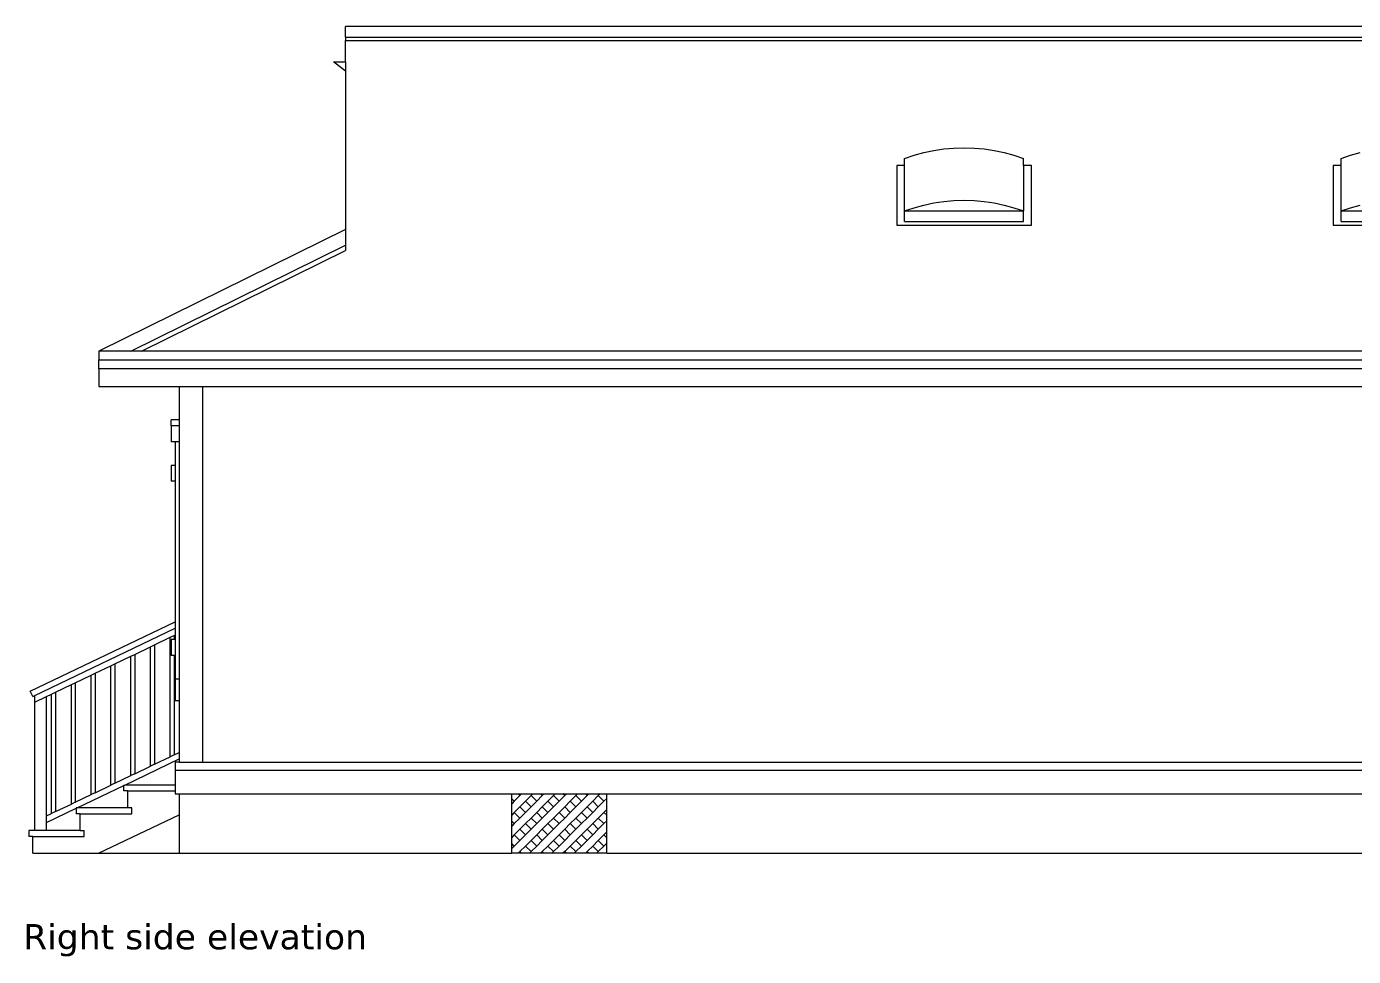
# Model space of a CAD drawing. Header units: inches. Extents: x 984 to 3187, y 1076 to 1711.
# Drawn here: x 2567 to 2902.2, y 1469.5 to 1704.5 of the extents above; entities that cross this region are included whole.
import ezdxf

# ---------------------------------------------------------------- set-up
doc = ezdxf.new("R2010")
doc.units = ezdxf.units.IN
doc.header["$MEASUREMENT"] = 0
doc.layers.add('inne_gulv', color=252, linetype='Continuous', lineweight=9)
doc.styles.get("Standard").update_dxf_attribs({"font": 'verdana.ttf'})

# ---------------------------------------------------------------- blocks, each defined once
blk = doc.blocks.new('Modern Bungalow rs')
for p, q in [((296, 104.46), (-224, 104.46)), ((-224, 101.81), (-224, 104.46)), ((-224, 101.81), (-224, 100.92)), ((-224, 101.81), (296, 101.81)), ((-224, 100.92), (296, 100.92)), ((-224, 95.54), (-224, 100.92)), ((-224, 93.22), (-227, 95.54)), ((-227, 95.54), (-224, 95.54)), ((-224, 95.54), (-224, 93.22)), ((-224, 93.22), (-224, 53.17)), ((-72.87, 73.52), (-70.31, 73.75)), ((-70.31, 73.75), (-67.75, 73.83)), ((-67.75, 73.83), (-65.19, 73.75)), ((-65.19, 73.75), (-62.63, 73.52)), ((-82.75, 71.14), (-80.35, 71.95)), ((-82.75, 69.33), (-82.75, 71.14)), ((-80.35, 71.95), (-77.9, 72.62)), ((-77.9, 72.62), (-75.4, 73.15)), ((-75.4, 73.15), (-72.87, 73.52)), ((-62.63, 73.52), (-60.1, 73.15)), ((-60.1, 73.15), (-57.6, 72.62)), ((-57.6, 72.62), (-55.15, 71.95)), ((-55.15, 71.95), (-52.75, 71.14)), ((-52.75, 69.33), (-52.75, 71.14)), ((27.5, 71.14), (29.9, 71.95)), ((27.5, 69.33), (27.5, 71.14)), ((29.9, 71.95), (32.35, 72.62)), ((-82.75, 69.33), (-84.75, 69.33)), ((-84.75, 69.33), (-84.75, 54.29)), ((-82.75, 57.87), (-82.75, 69.33)), ((-50.75, 69.33), (-52.75, 69.33)), ((-52.75, 69.33), (-52.75, 57.87)), ((-50.75, 54.29), (-50.75, 69.33)), ((27.5, 69.33), (25.5, 69.33)), ((25.5, 69.33), (25.5, 54.29)), ((27.5, 57.87), (27.5, 69.33)), ((-72.87, 60.25), (-70.31, 60.48)), ((-70.31, 60.48), (-67.75, 60.56)), ((-67.75, 60.56), (-65.19, 60.48)), ((-65.19, 60.48), (-62.63, 60.25)), ((-82.75, 57.87), (-80.35, 58.68)), ((-82.75, 55.18), (-82.75, 57.87)), ((-82.75, 57.87), (-52.75, 57.87)), ((-80.35, 58.68), (-77.9, 59.35)), ((-77.9, 59.35), (-75.4, 59.88)), ((-75.4, 59.88), (-72.87, 60.25)), ((-62.63, 60.25), (-60.1, 59.88)), ((-60.1, 59.88), (-57.6, 59.35)), ((-57.6, 59.35), (-55.15, 58.68)), ((-55.15, 58.68), (-52.75, 57.87)), ((-52.75, 55.18), (-52.75, 57.87)), ((27.5, 57.87), (29.9, 58.68)), ((27.5, 55.18), (27.5, 57.87)), ((27.5, 57.87), (57.5, 57.87)), ((29.9, 58.68), (32.35, 59.35)), ((-84.75, 54.29), (-50.75, 54.29)), ((-82.75, 55.18), (-52.75, 55.18)), ((25.5, 54.29), (59.5, 54.29)), ((27.5, 55.18), (57.5, 55.18)), ((-224, 53.17), (-286.28, 22.46)), ((-224, 53.17), (-224, 49.2)), ((-278.22, 22.46), (-224, 49.2)), ((-275.53, 22.46), (-224, 47.87)), ((-224, 49.2), (-224, 47.87)), ((-286.28, 22.46), (-286.28, 20.23)), ((-278.22, 22.46), (-286.28, 22.46)), ((-286.28, 18), (-286.28, 20.23)), ((-286.28, 20.23), (296, 20.23)), ((-275.53, 22.46), (-278.22, 22.46)), ((296, 22.46), (-275.53, 22.46)), ((-286.28, 18), (-286.28, 13.54)), ((296, 18), (-286.28, 18)), ((-286.28, 13.54), (-266, 13.54)), ((-266, 13.54), (-260, 13.54)), ((-266, 13.54), (-266, 5.04)), ((-260, -81.46), (-260, 13.54)), ((-260, 13.54), (260, 13.54)), ((-268, 3.54), (-268, 5.04)), ((-266, 5.04), (-268, 5.04)), ((-268, 3.54), (-268, -0.46)), ((-266, 3.54), (-268, 3.54)), ((-266, 5.04), (-266, 3.54)), ((-266, 3.54), (-266, -0.46)), ((-267, -0.46), (-268, -0.46)), ((-266, -0.46), (-267, -0.46)), ((-267, -0.46), (-267, -6.46)), ((-266, -0.46), (-266, -60.46)), ((-267, -6.46), (-268, -6.46)), ((-268, -6.46), (-268, -10.46)), ((-267, -6.46), (-267, -10.46)), ((-267, -10.46), (-268, -10.46)), ((-267, -10.46), (-267, -45.94)), ((-303.65, -63.5), (-267, -45.94)), ((-267, -45.94), (-267, -47.6)), ((-302.5, -64.61), (-267, -47.6)), ((-272.25, -51.78), (-268.25, -49.86)), ((-268.25, -49.86), (-267.25, -49.39)), ((-268.25, -80.04), (-268.25, -49.86)), ((-267.25, -49.39), (-267, -49.27)), ((-267.25, -49.39), (-267.25, -50.46)), ((-267, -47.6), (-267, -49.27)), ((-267, -49.27), (-267, -50.46)), ((-277.25, -54.18), (-273.25, -52.26)), ((-273.25, -52.26), (-272.25, -51.78)), ((-273.25, -82.43), (-273.25, -52.26)), ((-272.25, -51.78), (-272.25, -81.95)), ((-268, -50.46), (-268, -54.46)), ((-267.25, -50.46), (-268, -50.46)), ((-267, -50.46), (-267.25, -50.46)), ((-267, -50.46), (-267, -54.46)), ((-283.25, -57.05), (-282.25, -56.57)), ((-282.25, -56.57), (-278.25, -54.66)), ((-282.25, -56.57), (-282.25, -86.75)), ((-278.25, -54.66), (-277.25, -54.18)), ((-278.25, -84.83), (-278.25, -54.66)), ((-277.25, -54.18), (-277.25, -84.35)), ((-267.25, -54.46), (-268, -54.46)), ((-267.25, -54.46), (-267.25, -79.56)), ((-267, -54.46), (-267.25, -54.46)), ((-267, -54.46), (-267, -60.46)), ((-292.25, -61.36), (-288.25, -59.45)), ((-288.25, -59.45), (-287.25, -58.97)), ((-288.25, -89.62), (-288.25, -59.45)), ((-287.25, -58.97), (-283.25, -57.05)), ((-287.25, -58.97), (-287.25, -89.14)), ((-283.25, -87.23), (-283.25, -57.05)), ((-303, -64.85), (-303.65, -63.5)), ((-297.25, -63.76), (-293.25, -61.84)), ((-293.25, -61.84), (-292.25, -61.36)), ((-293.25, -92.02), (-293.25, -61.84)), ((-292.25, -61.36), (-292.25, -91.54)), ((-267, -60.46), (-267, -65.96)), ((-266, -60.46), (-267, -60.46)), ((-266, -60.46), (-266, -65.96)), ((-303, -64.85), (-302.5, -64.61)), ((-302.5, -66.28), (-302.5, -64.61)), ((-302.5, -66.28), (-299.5, -64.84)), ((-302.5, -98.71), (-302.5, -66.28)), ((-299.5, -64.84), (-298.25, -64.24)), ((-299.5, -95.01), (-299.5, -64.84)), ((-298.25, -64.24), (-297.25, -63.76)), ((-298.25, -94.41), (-298.25, -64.24)), ((-297.25, -63.76), (-297.25, -93.93)), ((-266, -65.96), (-267, -65.96)), ((-266, -65.96), (-266, -78.96)), ((-272.25, -81.95), (-268.25, -80.04)), ((-267.25, -79.56), (-268.25, -80.04)), ((-267.25, -79.56), (-266, -78.96)), ((-266, -78.96), (-266, -80.62)), ((-279.75, -87.21), (-266, -80.62)), ((-277.25, -84.35), (-273.25, -82.43)), ((-272.25, -81.95), (-273.25, -82.43)), ((-267, -81.46), (-267, -83.46)), ((-266, -81.46), (-267, -81.46)), ((-267, -83.46), (267, -83.46)), ((-267, -83.46), (-267, -87.21)), ((-266, -80.62), (-266, -81.46)), ((-266, -81.46), (-260, -81.46)), ((-260, -81.46), (260, -81.46)), ((-282.25, -86.75), (-283.25, -87.23)), ((-282.25, -86.75), (-278.25, -84.83)), ((-277.25, -84.35), (-278.25, -84.83)), ((-292.25, -91.54), (-288.25, -89.62)), ((-291.75, -92.96), (-280, -87.33)), ((-287.25, -89.14), (-288.25, -89.62)), ((-287.25, -89.14), (-283.25, -87.23)), ((-280, -87.21), (-279.75, -87.21)), ((-280, -87.33), (-280, -87.21)), ((-280, -88.71), (-280, -87.33)), ((-279, -88.71), (-280, -88.71)), ((-267, -87.21), (-279.75, -87.21)), ((-279, -92.96), (-279, -88.71)), ((-279, -88.71), (-267, -88.71)), ((-267, -87.21), (-267, -88.71)), ((-267, -88.71), (-267, -89.46)), ((-267, -89.46), (-266, -89.46)), ((-266, -89.46), (-266, -94.71)), ((-266, -89.46), (-182, -89.46)), ((-182, -90.66), (-182, -89.46)), ((-182, -89.46), (-180.37, -89.46)), ((-179.94, -89.89), (-181.36, -91.3)), ((-179.94, -89.89), (-180.37, -89.46)), ((-180.37, -89.46), (-179.51, -89.46)), ((-179.51, -89.46), (-179.94, -89.89)), ((-179.51, -89.46), (-176.68, -89.46)), ((-177.11, -89.89), (-178.53, -91.3)), ((-176.68, -89.46), (-177.11, -89.89)), ((-175.7, -91.3), (-177.11, -89.89)), ((-176.68, -89.46), (-174.71, -89.46)), ((-174.28, -89.89), (-175.7, -91.3)), ((-174.28, -89.89), (-174.71, -89.46)), ((-174.71, -89.46), (-173.86, -89.46)), ((-173.86, -89.46), (-174.28, -89.89)), ((-173.86, -89.46), (-171.03, -89.46)), ((-171.46, -89.89), (-172.87, -91.3)), ((-171.03, -89.46), (-171.46, -89.89)), ((-170.04, -91.3), (-171.46, -89.89)), ((-171.03, -89.46), (-169.06, -89.46)), ((-168.63, -89.89), (-170.04, -91.3)), ((-168.63, -89.89), (-169.06, -89.46)), ((-169.06, -89.46), (-168.2, -89.46)), ((-168.2, -89.46), (-168.63, -89.89)), ((-168.2, -89.46), (-165.37, -89.46)), ((-165.8, -89.89), (-167.21, -91.3)), ((-165.37, -89.46), (-165.8, -89.89)), ((-164.38, -91.3), (-165.8, -89.89)), ((-165.37, -89.46), (-163.4, -89.46)), ((-162.97, -89.89), (-164.38, -91.3)), ((-162.97, -89.89), (-163.4, -89.46)), ((-163.4, -89.46), (-162.54, -89.46)), ((-162.54, -89.46), (-162.97, -89.89)), ((-162.54, -89.46), (-159.71, -89.46)), ((-160.14, -89.89), (-161.56, -91.3)), ((-159.71, -89.46), (-160.14, -89.89)), ((-158.73, -91.3), (-160.14, -89.89)), ((-159.71, -89.46), (-158, -89.46)), ((-158, -90.58), (-158, -89.46)), ((-158, -89.46), (230, -89.46)), ((-299.5, -96.68), (-292, -93.08)), ((-297.25, -93.93), (-293.25, -92.02)), ((-292.25, -91.54), (-293.25, -92.02)), ((-291.75, -92.96), (-292, -92.96)), ((-292, -92.96), (-292, -93.08)), ((-292, -93.08), (-292, -94.46)), ((-279, -92.96), (-291.75, -92.96)), ((-278, -92.96), (-279, -92.96)), ((-278, -94.46), (-278, -92.96)), ((-182, -91.95), (-182, -90.66)), ((-181.36, -91.3), (-182, -90.66)), ((-181.36, -91.3), (-182, -91.95)), ((-182, -94.78), (-182, -91.95)), ((-179.94, -92.72), (-181.36, -94.13)), ((-178.53, -91.3), (-179.94, -92.72)), ((-178.53, -94.13), (-179.94, -92.72)), ((-177.11, -92.72), (-178.53, -91.3)), ((-177.11, -92.72), (-178.53, -94.13)), ((-175.7, -91.3), (-177.11, -92.72)), ((-174.28, -92.72), (-175.7, -94.13)), ((-172.87, -91.3), (-174.28, -92.72)), ((-172.87, -94.13), (-174.28, -92.72)), ((-171.46, -92.72), (-172.87, -91.3)), ((-171.46, -92.72), (-172.87, -94.13)), ((-170.04, -91.3), (-171.46, -92.72)), ((-168.63, -92.72), (-170.04, -94.13)), ((-167.21, -91.3), (-168.63, -92.72)), ((-167.21, -94.13), (-168.63, -92.72)), ((-165.8, -92.72), (-167.21, -91.3)), ((-165.8, -92.72), (-167.21, -94.13)), ((-164.38, -91.3), (-165.8, -92.72)), ((-162.97, -92.72), (-164.38, -94.13)), ((-161.56, -91.3), (-162.97, -92.72)), ((-161.56, -94.13), (-162.97, -92.72)), ((-160.14, -92.72), (-161.56, -91.3)), ((-160.14, -92.72), (-161.56, -94.13)), ((-158.73, -91.3), (-160.14, -92.72)), ((-158, -90.58), (-158.73, -91.3)), ((-158, -93.4), (-158.73, -94.13)), ((-158, -93.4), (-158, -90.58)), ((-158, -94.86), (-158, -93.4)), ((-299.5, -95.01), (-298.25, -94.41)), ((-299.5, -96.68), (-299.5, -95.01)), ((-299.5, -98.71), (-299.5, -96.68)), ((-297.25, -93.93), (-298.25, -94.41)), ((-291, -94.46), (-292, -94.46)), ((-291, -98.71), (-291, -94.46)), ((-291, -94.46), (-278, -94.46)), ((-286.35, -104.46), (-266, -94.71)), ((-266, -94.71), (-266, -104.46)), ((-181.36, -94.13), (-182, -94.78)), ((-182, -96.32), (-182, -94.78)), ((-182, -97.6), (-182, -96.32)), ((-181.36, -96.96), (-182, -96.32)), ((-181.36, -96.96), (-182, -97.6)), ((-179.94, -95.55), (-181.36, -94.13)), ((-179.94, -95.55), (-181.36, -96.96)), ((-178.53, -94.13), (-179.94, -95.55)), ((-178.53, -96.96), (-179.94, -98.37)), ((-177.11, -95.55), (-178.53, -96.96)), ((-177.11, -98.37), (-178.53, -96.96)), ((-175.7, -94.13), (-177.11, -95.55)), ((-175.7, -96.96), (-177.11, -95.55)), ((-175.7, -96.96), (-177.11, -98.37)), ((-174.28, -95.55), (-175.7, -94.13)), ((-174.28, -95.55), (-175.7, -96.96)), ((-172.87, -94.13), (-174.28, -95.55)), ((-172.87, -96.96), (-174.28, -98.37)), ((-171.46, -95.55), (-172.87, -96.96)), ((-171.46, -98.37), (-172.87, -96.96)), ((-170.04, -94.13), (-171.46, -95.55)), ((-170.04, -96.96), (-171.46, -95.55)), ((-170.04, -96.96), (-171.46, -98.37)), ((-168.63, -95.55), (-170.04, -94.13)), ((-168.63, -95.55), (-170.04, -96.96)), ((-167.21, -94.13), (-168.63, -95.55)), ((-167.21, -96.96), (-168.63, -98.37)), ((-165.8, -95.55), (-167.21, -96.96)), ((-165.8, -98.37), (-167.21, -96.96)), ((-164.38, -94.13), (-165.8, -95.55)), ((-164.38, -96.96), (-165.8, -95.55)), ((-164.38, -96.96), (-165.8, -98.37)), ((-162.97, -95.55), (-164.38, -94.13)), ((-162.97, -95.55), (-164.38, -96.96)), ((-161.56, -94.13), (-162.97, -95.55)), ((-161.56, -96.96), (-162.97, -98.37)), ((-160.14, -95.55), (-161.56, -96.96)), ((-160.14, -98.37), (-161.56, -96.96)), ((-158.73, -94.13), (-160.14, -95.55)), ((-158.73, -96.96), (-160.14, -95.55)), ((-158.73, -96.96), (-160.14, -98.37)), ((-158, -94.86), (-158.73, -94.13)), ((-158, -96.23), (-158.73, -96.96)), ((-158, -96.23), (-158, -94.86)), ((-158, -99.06), (-158, -96.23)), ((-302.5, -98.71), (-304, -98.71)), ((-304, -98.71), (-304, -100.21)), ((-303, -100.21), (-304, -100.21)), ((-303, -104.46), (-303, -100.21)), ((-303, -100.21), (-290, -100.21)), ((-299.5, -98.71), (-302.5, -98.71)), ((-291, -98.71), (-299.5, -98.71)), ((-291, -98.71), (-290, -98.71)), ((-290, -100.21), (-290, -98.71)), ((-182, -100.43), (-182, -97.6)), ((-181.36, -99.79), (-182, -100.43)), ((-182, -101.97), (-182, -100.43)), ((-179.94, -98.37), (-181.36, -99.79)), ((-179.94, -101.2), (-181.36, -99.79)), ((-178.53, -99.79), (-179.94, -98.37)), ((-178.53, -99.79), (-179.94, -101.2)), ((-177.11, -98.37), (-178.53, -99.79)), ((-175.7, -99.79), (-177.11, -101.2)), ((-174.28, -98.37), (-175.7, -99.79)), ((-174.28, -101.2), (-175.7, -99.79)), ((-172.87, -99.79), (-174.28, -98.37)), ((-172.87, -99.79), (-174.28, -101.2)), ((-171.46, -98.37), (-172.87, -99.79)), ((-170.04, -99.79), (-171.46, -101.2)), ((-168.63, -98.37), (-170.04, -99.79)), ((-168.63, -101.2), (-170.04, -99.79)), ((-167.21, -99.79), (-168.63, -98.37)), ((-167.21, -99.79), (-168.63, -101.2)), ((-165.8, -98.37), (-167.21, -99.79)), ((-164.38, -99.79), (-165.8, -101.2)), ((-162.97, -98.37), (-164.38, -99.79)), ((-162.97, -101.2), (-164.38, -99.79)), ((-161.56, -99.79), (-162.97, -98.37)), ((-161.56, -99.79), (-162.97, -101.2)), ((-160.14, -98.37), (-161.56, -99.79)), ((-158.73, -99.79), (-160.14, -101.2)), ((-158, -99.06), (-158.73, -99.79)), ((-158, -100.52), (-158.73, -99.79)), ((-158, -100.52), (-158, -99.06)), ((-158, -101.89), (-158, -100.52)), ((-182, -103.26), (-182, -101.97)), ((-181.36, -102.62), (-182, -101.97)), ((-181.36, -102.62), (-182, -103.26)), ((-182, -104.46), (-182, -103.26)), ((-179.94, -101.2), (-181.36, -102.62)), ((-178.53, -102.62), (-179.94, -104.03)), ((-177.11, -101.2), (-178.53, -102.62)), ((-177.11, -104.03), (-178.53, -102.62)), ((-175.7, -102.62), (-177.11, -101.2)), ((-175.7, -102.62), (-177.11, -104.03)), ((-174.28, -101.2), (-175.7, -102.62)), ((-172.87, -102.62), (-174.28, -104.03)), ((-171.46, -101.2), (-172.87, -102.62)), ((-171.46, -104.03), (-172.87, -102.62)), ((-170.04, -102.62), (-171.46, -101.2)), ((-170.04, -102.62), (-171.46, -104.03)), ((-168.63, -101.2), (-170.04, -102.62)), ((-167.21, -102.62), (-168.63, -104.03)), ((-165.8, -101.2), (-167.21, -102.62)), ((-165.8, -104.03), (-167.21, -102.62)), ((-164.38, -102.62), (-165.8, -101.2)), ((-164.38, -102.62), (-165.8, -104.03)), ((-162.97, -101.2), (-164.38, -102.62)), ((-161.56, -102.62), (-162.97, -104.03)), ((-160.14, -101.2), (-161.56, -102.62)), ((-160.14, -104.03), (-161.56, -102.62)), ((-158.73, -102.62), (-160.14, -101.2)), ((-158.73, -102.62), (-160.14, -104.03)), ((-158, -101.89), (-158.73, -102.62)), ((-158, -104.46), (-158, -101.89)), ((-303, -104.46), (-286.35, -104.46)), ((-286.35, -104.46), (-266, -104.46)), ((-266, -104.46), (-182, -104.46)), ((-180.37, -104.46), (-182, -104.46)), ((-179.94, -104.03), (-180.37, -104.46)), ((-179.51, -104.46), (-180.37, -104.46)), ((-179.51, -104.46), (-179.94, -104.03)), ((-177.54, -104.46), (-179.51, -104.46)), ((-177.11, -104.03), (-177.54, -104.46)), ((-174.71, -104.46), (-177.54, -104.46)), ((-174.28, -104.03), (-174.71, -104.46)), ((-173.86, -104.46), (-174.71, -104.46)), ((-173.86, -104.46), (-174.28, -104.03)), ((-171.88, -104.46), (-173.86, -104.46)), ((-171.46, -104.03), (-171.88, -104.46)), ((-169.06, -104.46), (-171.88, -104.46)), ((-168.63, -104.03), (-169.06, -104.46)), ((-168.2, -104.46), (-169.06, -104.46)), ((-168.2, -104.46), (-168.63, -104.03)), ((-166.23, -104.46), (-168.2, -104.46)), ((-165.8, -104.03), (-166.23, -104.46)), ((-163.4, -104.46), (-166.23, -104.46)), ((-162.97, -104.03), (-163.4, -104.46)), ((-162.54, -104.46), (-163.4, -104.46)), ((-162.54, -104.46), (-162.97, -104.03)), ((-160.57, -104.46), (-162.54, -104.46)), ((-160.14, -104.03), (-160.57, -104.46)), ((-158, -104.46), (-160.57, -104.46)), ((-158, -104.46), (230, -104.46))]:
    blk.add_line(p, q)

msp = doc.modelspace()

# ---------------------------------------------------------------- block references
at = {"layer": 'inne_gulv'}
msp.add_blockref('Modern Bungalow rs', (2871.59, 1600), dxfattribs=at)

# ---------------------------------------------------------------- texts
msp.add_text('Right side elevation', height=6.3667, dxfattribs=at).set_placement((2566.16, 1471.29))

doc.saveas('drawing.dxf')
